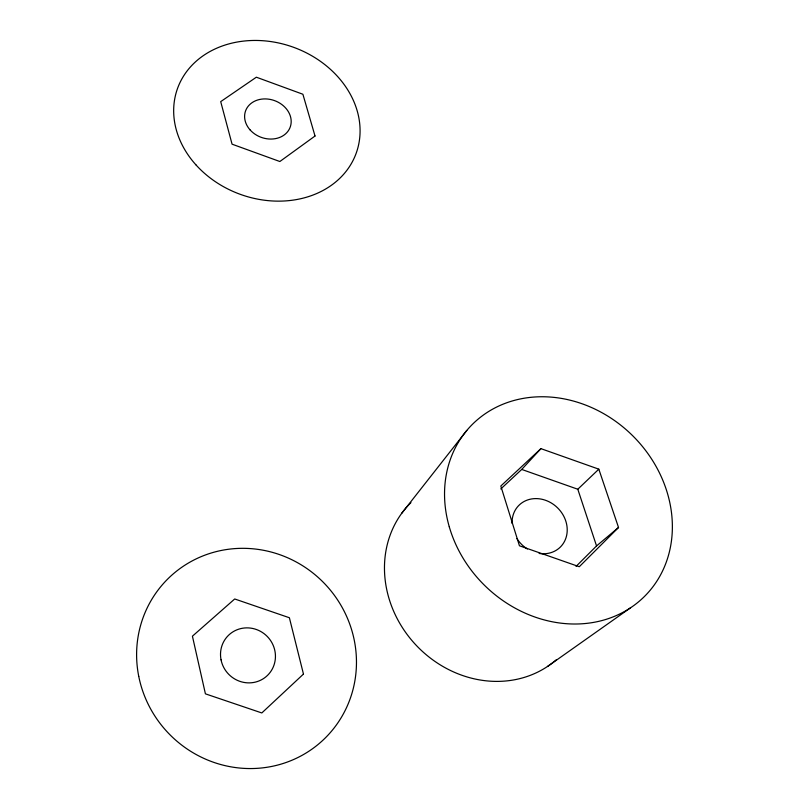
<?xml version="1.0" encoding="UTF-8"?>
<svg xmlns="http://www.w3.org/2000/svg" width="809" height="809" viewBox="0 0 809 809"><rect width="100%" height="100%" fill="white"/><g stroke="black" fill="none" stroke-linecap="round" stroke-linejoin="round"><path stroke-width="1.21" d="M401.598 513.462L466.823 430.428M500.801 488.949L521.724 469.432L540.928 448.641L598.822 469.169L618.531 527.488L579.284 566.725L519.439 545.782L500.811 486.027L540.928 448.641M576.059 566.391L596.546 545.933L618.531 527.488M521.724 469.432L577.798 489.243L598.822 469.169M547.46 666.505L630.535 607.822M577.798 489.243L596.546 545.933M512.077 523.393A29.397 25.645 45.1 0 1 539.168 498.789A29.397 25.645 45.1 0 1 567.22 529.946A29.397 25.645 45.1 0 1 539.158 553.457M527.367 549.008A29.397 25.645 45.1 0 1 516.921 538.612M556.198 659.851A107.081 95.593 47.3 0 1 415.29 644.318A107.081 95.593 47.3 0 1 410.921 502.622M303.466 674.069L261.813 712.951L205.415 693.839L192.421 636.187L234.711 598.973L289.379 617.742L303.466 674.069M315.025 136.023L279.853 161.517L232.062 144.174L220.705 101.631L256.352 77.199L302.89 94.249L315.025 136.023M195.849 164.763A95.017 78.2 20 0 0 354.655 157.057A95.017 78.2 20 0 0 250.102 40.571A95.017 78.2 20 0 0 195.849 164.763M250.153 129.976A23.744 19.537 20 0 0 289.834 128.044A23.744 19.537 20 0 0 263.694 98.941A23.744 19.537 20 0 0 250.153 129.976M221.049 659.831A27.961 27 46.2 0 0 266.11 676.658A27.961 27 46.2 0 0 256.787 629.645A27.961 27 46.2 0 0 221.049 659.831M138.754 676.405A111.915 108.123 46.4 0 0 319.181 743.552A111.915 108.123 46.4 0 0 281.674 555.368A111.915 108.123 46.4 0 0 138.754 676.405M449.278 526.821A121.684 105.271 44.5 0 0 641.183 599.56A121.684 105.271 44.5 0 0 584.877 404.793A121.684 105.271 44.5 0 0 449.278 526.821"/></g></svg>
